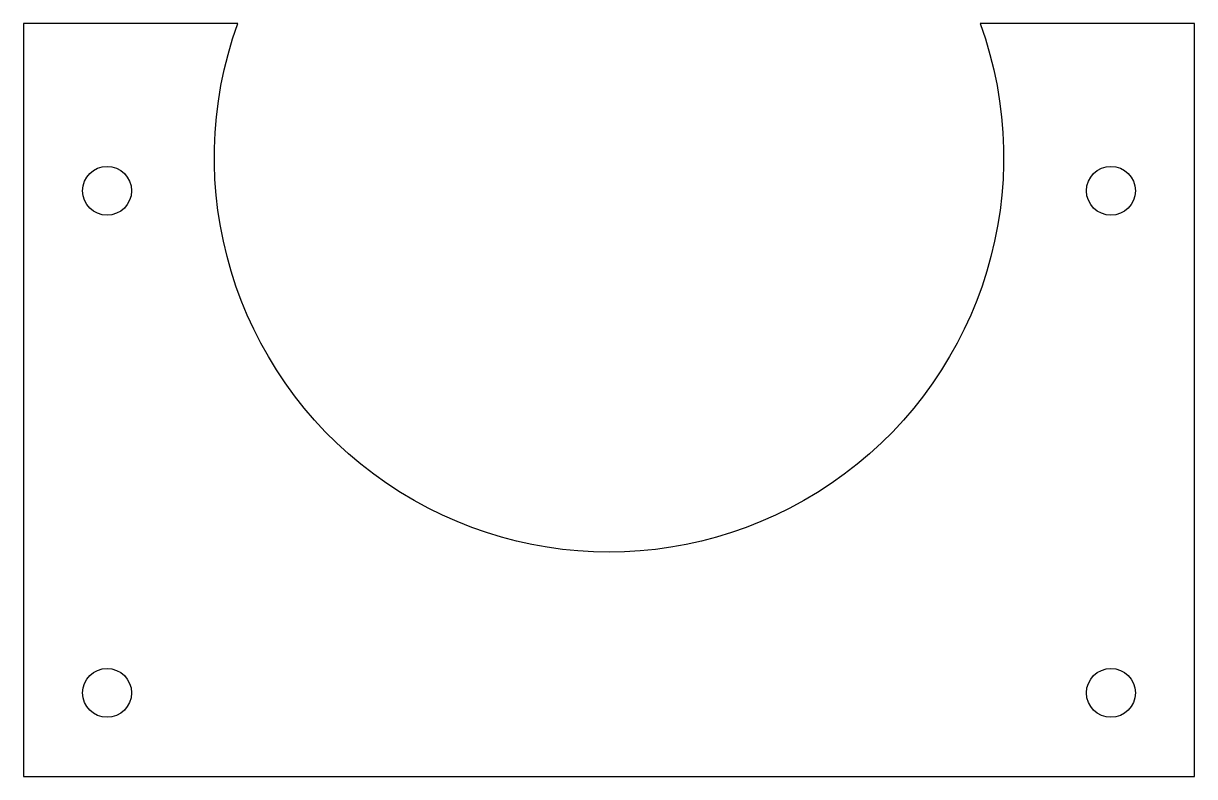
# Model space of a CAD drawing. Extents: x -1.75 to 1.75, y -2.85 to -0.6.
import ezdxf

# ---------------------------------------------------------------- set-up
doc = ezdxf.new("R2010")
doc.units = 0
doc.layers.get('0').update_dxf_attribs({"linetype": 'CONTINUOUS'})

msp = doc.modelspace()

# ---------------------------------------------------------------- linework, layer by layer
msp.add_lwpolyline([(-1.75, -2.85), (1.75, -2.85), (1.75, -0.6), (1.1094, -0.6, -1.423588), (-1.1094, -0.6), (-1.75, -0.6)], format="xyb", close=True)
for centre in [(-1.5, -1.1), (1.5, -1.1), (-1.5, -2.6), (1.5, -2.6)]:
    msp.add_circle(centre, 0.073)

doc.saveas('drawing.dxf')
